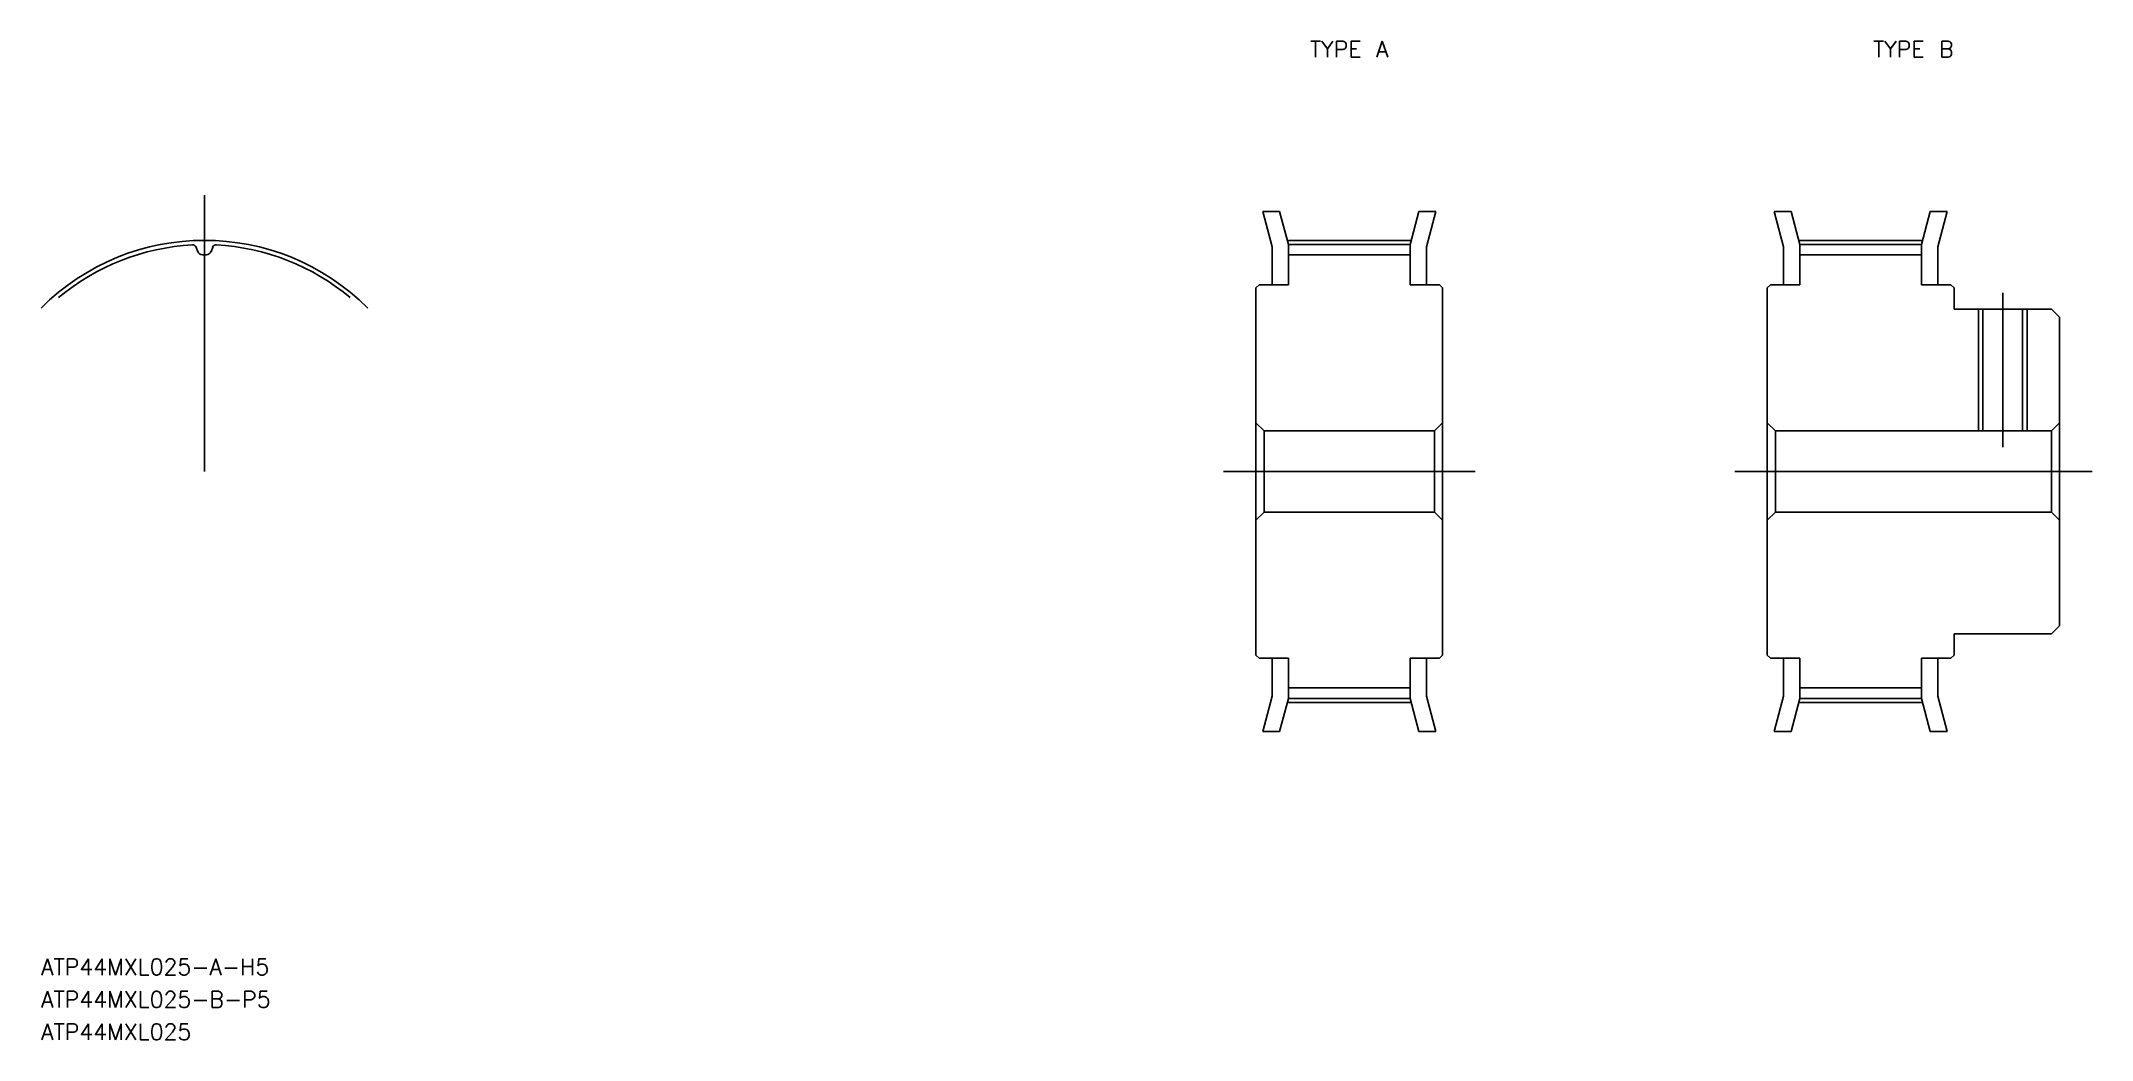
# Model space of a CAD drawing. Extents: x 75 to 201, y 83 to 144.
import ezdxf
from ezdxf.enums import TextEntityAlignment as Align

# ---------------------------------------------------------------- set-up
doc = ezdxf.new("R2010")
doc.units = 0
doc.linetypes.add('CENTER', pattern=[50.8, 31.75, -6.35, 6.35, -6.35])
doc.linetypes.add('DASHED', pattern=[19.05, 12.7, -6.35])
doc.layers.get('0').update_dxf_attribs({"linetype": 'CONTINUOUS'})
doc.layers.add('CENTER', color=1, linetype='CENTER')
doc.styles.add('MISUMI', font='txt.shx')

msp = doc.modelspace()

# ---------------------------------------------------------------- linework, layer by layer
at = {"color": 7, "linetype": 'CONTINUOUS'}
for p, q in [((150.69, 131.77), (150.11, 133.93)), ((150.11, 133.93), (151.15, 133.93)), ((151.69, 131.91), (151.15, 133.93)), ((159.19, 131.91), (159.73, 133.93)), ((160.77, 133.93), (159.73, 133.93)), ((160.19, 131.77), (160.77, 133.93)), ((182.19, 131.77), (181.61, 133.93)), ((181.61, 133.93), (182.65, 133.93)), ((183.19, 131.91), (182.65, 133.93)), ((190.69, 131.91), (191.23, 133.93)), ((192.27, 133.93), (191.23, 133.93)), ((191.69, 131.77), (192.27, 133.93)), ((84.51, 131.46), (84.41, 131.74)), ((85.33, 131.46), (85.43, 131.74)), ((150.69, 131.77), (150.69, 129.43)), ((151.69, 131.91), (159.19, 131.91)), ((151.69, 131.91), (151.69, 129.43)), ((159.19, 131.91), (159.19, 129.43)), ((160.19, 131.77), (160.19, 129.43)), ((182.19, 131.77), (182.19, 129.43)), ((183.19, 131.91), (190.69, 131.91)), ((183.19, 131.91), (183.19, 129.43)), ((190.69, 131.91), (190.69, 129.43)), ((191.69, 131.77), (191.69, 129.43)), ((151.69, 131.27), (159.19, 131.27)), ((183.19, 131.27), (190.69, 131.27)), ((149.69, 129.23), (149.89, 129.43)), ((149.69, 129.23), (149.69, 106.63)), ((149.89, 129.43), (151.69, 129.43)), ((160.99, 129.43), (159.19, 129.43)), ((161.19, 129.23), (160.99, 129.43)), ((161.19, 129.23), (161.19, 106.63)), ((181.19, 129.23), (181.39, 129.43)), ((181.19, 129.23), (181.19, 106.63)), ((181.39, 129.43), (183.19, 129.43)), ((190.69, 129.43), (192.49, 129.43)), ((192.69, 129.23), (192.49, 129.43)), ((192.69, 129.23), (192.69, 127.93)), ((192.69, 127.93), (198.69, 127.93)), ((199.19, 127.43), (198.69, 127.93)), ((199.19, 127.43), (199.19, 108.43)), ((149.69, 123.58), (149.69, 123.58)), ((161.19, 123.58), (161.19, 123.58)), ((181.19, 123.58), (181.19, 123.58)), ((149.69, 120.93), (150.19, 120.43)), ((150.19, 120.43), (160.69, 120.43)), ((150.19, 120.43), (150.19, 115.43)), ((161.19, 120.93), (160.69, 120.43)), ((160.69, 120.43), (160.69, 115.43)), ((181.19, 120.93), (181.69, 120.43)), ((181.69, 120.43), (198.69, 120.43)), ((181.69, 120.43), (181.69, 115.43)), ((198.69, 120.43), (199.19, 120.93)), ((198.69, 120.43), (198.69, 115.43)), ((149.69, 117.93), (149.69, 117.93)), ((161.19, 117.93), (161.19, 117.93)), ((181.19, 117.93), (181.19, 117.93)), ((149.69, 114.93), (150.19, 115.43)), ((150.19, 115.43), (160.69, 115.43)), ((161.19, 114.93), (160.69, 115.43)), ((181.19, 114.93), (181.69, 115.43)), ((181.69, 115.43), (198.69, 115.43)), ((198.69, 115.43), (199.19, 114.93)), ((192.69, 107.93), (198.69, 107.93)), ((192.69, 107.93), (192.69, 106.63)), ((198.69, 107.93), (199.19, 108.43)), ((149.69, 106.63), (149.89, 106.43)), ((149.89, 106.43), (151.69, 106.43)), ((150.69, 104.09), (150.69, 106.43)), ((151.69, 106.43), (151.69, 103.96)), ((160.99, 106.43), (159.19, 106.43)), ((159.19, 106.43), (159.19, 103.96)), ((160.19, 104.09), (160.19, 106.43)), ((161.19, 106.63), (160.99, 106.43)), ((181.19, 106.63), (181.39, 106.43)), ((181.39, 106.43), (183.19, 106.43)), ((182.19, 104.09), (182.19, 106.43)), ((183.19, 106.43), (183.19, 103.96)), ((190.69, 106.43), (190.69, 103.96)), ((190.69, 106.43), (192.49, 106.43)), ((191.69, 104.09), (191.69, 106.43)), ((192.69, 106.63), (192.49, 106.43)), ((150.69, 104.09), (150.11, 101.93)), ((151.69, 103.96), (151.15, 101.93)), ((151.69, 104.6), (159.19, 104.6)), ((151.69, 103.96), (159.19, 103.96)), ((159.19, 103.96), (159.73, 101.93)), ((160.19, 104.09), (160.77, 101.93)), ((182.19, 104.09), (181.61, 101.93)), ((183.19, 103.96), (182.65, 101.93)), ((183.19, 104.6), (190.69, 104.6)), ((183.19, 103.96), (190.69, 103.96)), ((190.69, 103.96), (191.23, 101.93)), ((191.69, 104.09), (192.27, 101.93)), ((150.11, 101.93), (151.15, 101.93)), ((160.77, 101.93), (159.73, 101.93)), ((181.61, 101.93), (182.65, 101.93)), ((192.27, 101.93), (191.23, 101.93))]:
    msp.add_line(p, q, dxfattribs=at)
at = {"color": 3, "linetype": 'DASHED'}
for p, q in [((194.19, 127.93), (194.19, 120.43)), ((194.46, 127.93), (194.46, 120.43)), ((196.91, 127.93), (196.91, 120.43)), ((197.19, 127.93), (197.19, 120.43))]:
    msp.add_line(p, q, dxfattribs=at)
at = {"color": 7, "linetype": 'CONTINUOUS'}
for centre, radius, start, end in [((84.92, 117.93), 13.97, 93.0176, 130), ((84.19, 131.66), 0.23, 20, 93.0176), ((84.79, 131.57), 0.3, 200, 270.5306), ((85.04, 131.57), 0.3, 269.4694, 340), ((85.64, 131.66), 0.23, 86.9824, 160), ((84.92, 117.93), 13.97, 50, 86.9824), ((84.92, 117.93), 13.33, 89.4694, 90.5306)]:
    msp.add_arc(centre, radius, start, end, dxfattribs=at)
at = {"layer": 'CENTER', "color": 1, "linetype": 'CENTER'}
for p, q in [((84.92, 117.93), (84.92, 134.94)), ((151.69, 132.16), (159.19, 132.16)), ((183.19, 132.16), (190.69, 132.16)), ((195.69, 128.93), (195.69, 119.43)), ((147.69, 117.93), (163.19, 117.93)), ((179.19, 117.93), (201.19, 117.93)), ((151.69, 103.7), (159.19, 103.7)), ((183.19, 103.7), (190.69, 103.7))]:
    msp.add_line(p, q, dxfattribs=at)
msp.add_arc((84.92, 117.93), 14.23, 45, 135, dxfattribs=at)

# ---------------------------------------------------------------- texts
at = {"color": 7, "linetype": 'CONTINUOUS', "style": 'MISUMI'}
for s, p in [('TYPE A', (155.44, 143.93)), ('TYPE B', (190.19, 143.93))]:
    msp.add_text(s, height=1, dxfattribs=at).set_placement(p, align=Align.MIDDLE_CENTER)
for s, p in [('ATP44MXL025-A-H5', (74.86, 86.93)), ('ATP44MXL025-B-P5', (74.86, 84.93)), ('ATP44MXL025', (74.86, 82.93))]:
    msp.add_text(s, height=1, dxfattribs=at).set_placement(p)

doc.saveas('drawing.dxf')
